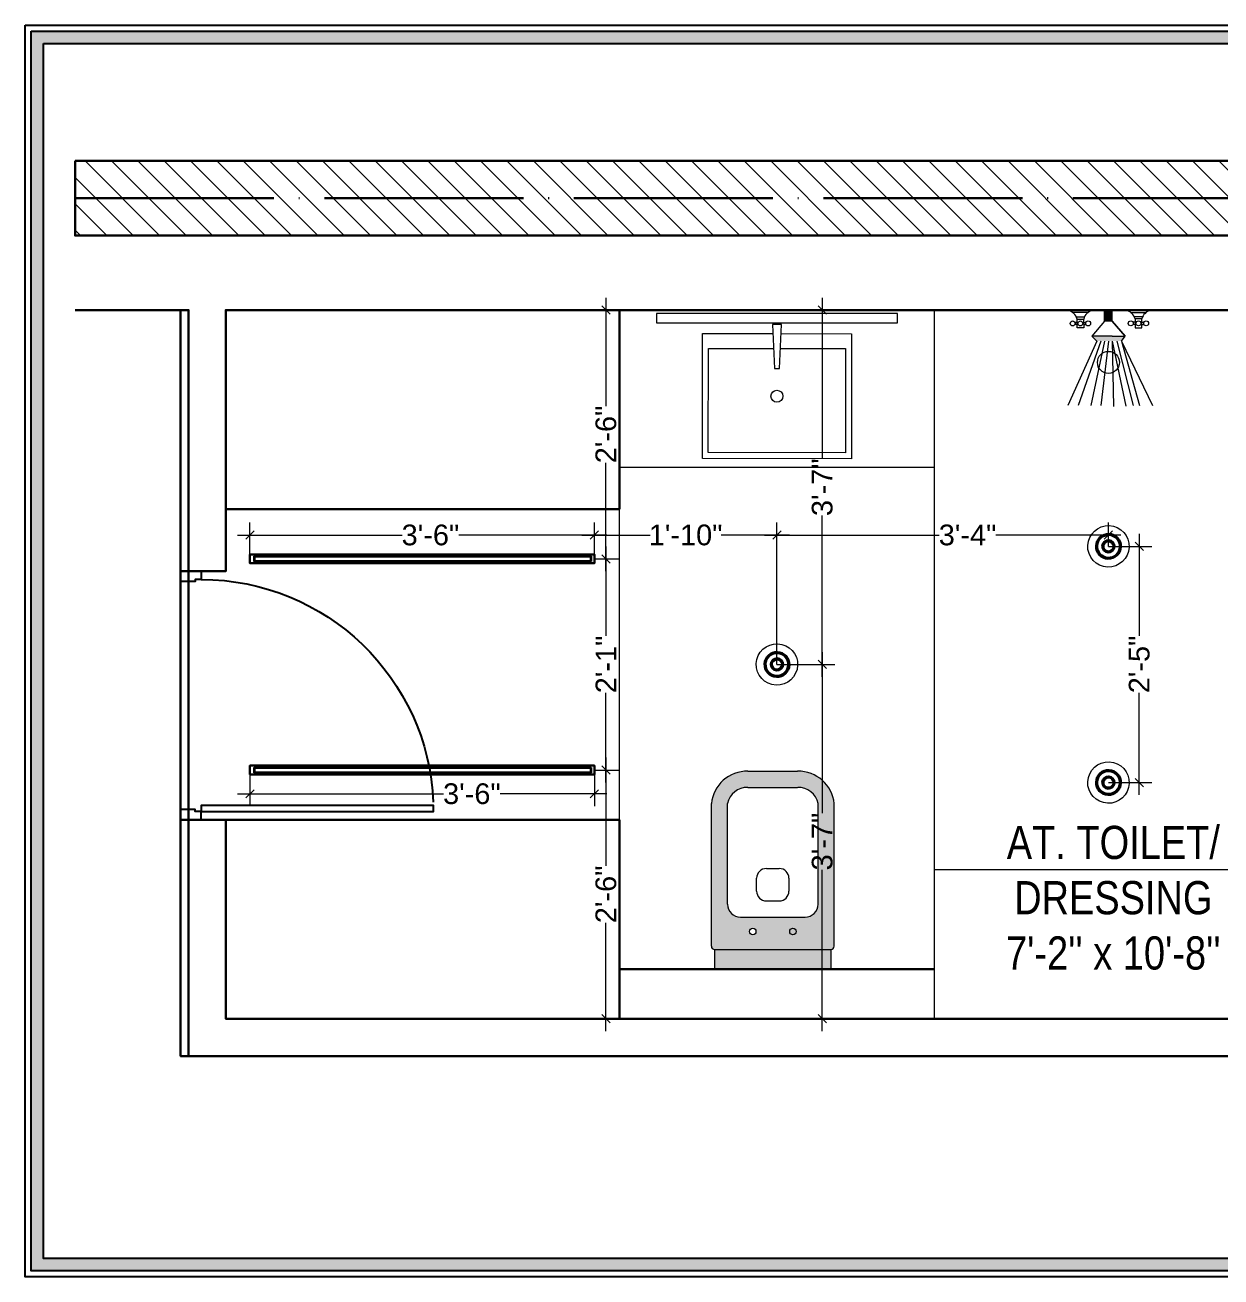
# Model space of a CAD drawing. Header units: millimetres. Extents: x 145796 to 148307, y -176303 to -174465.
# Drawn here: x 146808.1 to 146952.4, y -175130.7 to -174979.7 of the extents above; entities that cross this region are included whole.
import ezdxf

# ---------------------------------------------------------------- set-up
doc = ezdxf.new("R2010")
doc.units = ezdxf.units.MM
doc.header["$MEASUREMENT"] = 0
doc.header["$PDMODE"] = 2
doc.linetypes.add('ACAD_ISO04W100', pattern=[30, 24, -3, 0, -3])
doc.layers.get('Defpoints').update_dxf_attribs({"color": 220})
doc.layers.add('AR DOOR', color=40, linetype='Continuous')
doc.layers.add('AR ELE-5', color=134, linetype='Continuous')
for name, color, linetype, lineweight in [('dim05', 1, 'Continuous', 13), ('Electrical', 84, 'Continuous', 30), ('ELEVATION ( SPIRAL STAIR )', 250, 'Continuous', 9), ('FIRST FLOOR ( TEXT )', 7, 'Continuous', 9), ('FURNITURE', 32, 'Continuous', 9), ('GROUND FLOOR', 7, 'Continuous', 9), ('GROUND FLOOR  ( HATCH )', 251, 'Continuous', 9), ('GROUND FLOOR  ( PLINE )', 251, 'Continuous', 30), ('NAME PLATE', 7, 'Continuous', 25), ('SECOND FLOOR', 7, 'Continuous', 9), ('SECOND FLOOR  ( PLINE )', 251, 'Continuous', 30), ('SECOND FLOOR ( PLine )', 7, 'Continuous', 30), ('UTILITY', 48, 'Continuous', 9), ('wall', 7, 'Continuous', 30), ('X_PLOT', 1, 'Continuous', 9)]:
    doc.layers.add(name, color=color, linetype=linetype, lineweight=lineweight)
doc.styles.add('Aerial', font='arial.ttf')
doc.styles.add('KATHA', font='swissc.ttf')
doc.dimstyles.new('Cn_BT_9 ( BOLD )', dxfattribs={"dimtxt": 2.5, "dimasz": 1, "dimexe": 1.5, "dimexo": 0, "dimgap": 0.09, "dimtad": 0, "dimdec": 0, "dimzin": 3, "dimdsep": 46, "dimlunit": 4, "dimtxsty": 'Aerial', "dimblk": 'OBLIQUE', "dimcen": 0.09, "dimdle": 1.5, "dimclrd": 1, "dimclre": 1, "dimclrt": 5, "dimadec": 0, "dimazin": 0, "dimtfac": 0.75, "dimtdec": 0, "dimtofl": 0, "dimtmove": 0, "dimatfit": 3, "dimldrblk": 'OBLIQUE', "dimfxl": 0, "dimtolj": 1, "dimtzin": 0, "dimlwd": 15, "dimlwe": 15, "dimarcsym": 0})

# ---------------------------------------------------------------- blocks, each defined once
blk = doc.blocks.new('*U24')
for points in [[(-1160, 0), (-1120, 0), (-1120, 30), (-1110, 30), (-1110, 100), (-1160, 100)], [(40, 0), (0, 0), (0, 30), (-10, 30), (-10, 100), (40, 100)], [(0, 0), (0, -1120), (-30, -1120), (-30, 0)]]:
    blk.add_lwpolyline(points, close=True)
at = {"layer": 'AR ELE-5', "linetype": 'ByBlock', "ltscale": 15}
blk.add_arc((1.6, 0.7), 1121.6, 180.03474, 267.62699, dxfattribs=at)
blk = doc.blocks.new('A$C3EC62B37')
at = {"layer": 'FURNITURE', "lineweight": 30, "ltscale": 0.25, "true_color": 0xffffff}
h = blk.add_hatch(color=7, dxfattribs=at)
h.dxf.hatch_style = 1
h.paths.add_polyline_path([(-12.22, 0), (-12.22, 2.35), (-26.26, 2.35), (-26.26, 0)])
h.paths.add_polyline_path([(-26.26, 2.35), (-12.22, 2.35, 0.414214), (-11.83, 2.74), (-11.83, 19.96, 0.388639), (-16.24, 23.87), (-22.38, 23.87, 0.379499), (-26.65, 19.96), (-26.65, 2.74, 0.414214)])
h.paths.add_polyline_path([(-15.35, 6.26), (-23.13, 6.26, -0.414214), (-24.7, 7.83), (-24.7, 19.96, -0.349567), (-22.37, 21.91), (-16.24, 21.91, -0.364948), (-13.78, 19.96), (-13.78, 7.83, -0.414214)], flags=16)
h.paths.add_polyline_path([(-18.46, 8.22), (-20.02, 8.22, -0.414214), (-21.2, 9.39), (-21.2, 10.96, -0.414214), (-20.02, 12.13), (-18.46, 12.13, -0.414214), (-17.28, 10.96), (-17.28, 9.39, -0.414214)], flags=0)
h.paths.add_polyline_path([(-22.06, 4.53, -1), (-21.27, 4.53, -1)], flags=16)
at = {"layer": 'FURNITURE', "color": 0, "linetype": 'ByBlock', "lineweight": -2}
for p, q in [((-22.24, 23.87), (-16.24, 23.87)), ((-22.24, 21.91), (-16.24, 21.91)), ((-26.65, 2.74), (-26.65, 19.96)), ((-24.7, 7.83), (-24.7, 19.96)), ((-13.78, 7.83), (-13.78, 19.96)), ((-11.83, 2.74), (-11.83, 19.96)), ((-20.02, 12.13), (-18.46, 12.13)), ((-21.2, 9.39), (-21.2, 10.96)), ((-17.28, 9.39), (-17.28, 10.96)), ((-20.02, 8.22), (-18.46, 8.22)), ((-23.13, 6.26), (-15.35, 6.26)), ((-26.26, 2.35), (-12.22, 2.35)), ((-26.26, 2.35), (-26.26, 0)), ((-12.22, 2.35), (-12.22, 0)), ((-26.26, 0), (-12.22, 0)), ((-26.26, 0), (-12.22, 0))]:
    blk.add_line(p, q, dxfattribs=at)
for centre in [(-21.66, 4.53), (-16.81, 4.53)]:
    blk.add_circle(centre, 0.391, dxfattribs=at)
for centre, radius, start, end in [((-22.31, 19.5), 4.37, 89.0873, 174.0395), ((-16.17, 19.5), 4.37, 5.9605, 90.9127), ((-22.31, 19.48), 2.44, 88.437, 168.6348), ((-16.17, 19.48), 2.44, 11.3652, 91.563), ((-20.02, 10.96), 1.17, 90, 180), ((-18.46, 10.96), 1.17, 0, 90), ((-20.02, 9.39), 1.17, 180, 270), ((-18.46, 9.39), 1.17, 270, 0), ((-23.13, 7.83), 1.57, 180, 270), ((-15.35, 7.83), 1.57, 270, 0), ((-26.26, 2.74), 0.391, 180, 270), ((-12.22, 2.74), 0.391, 270, 0)]:
    blk.add_arc(centre, radius, start, end, dxfattribs=at)
blk = doc.blocks.new('A$C07311617')
at = {"layer": 'UTILITY'}
h = blk.add_hatch(color=7, dxfattribs=at)
h.paths.add_polyline_path([(-3.13, 2.02), (-3.13, 0), (-3.74, 0), (-3.74, 0.46), (-3.74, 1.42)])
h.paths.add_polyline_path([(-3.13, 0), (-3.13, -0.46), (-3.13, -2.02), (-3.74, -1.59), (-3.74, -0.46), (-3.74, 0)])
h = blk.add_hatch(color=7, dxfattribs=at)
h.paths.add_polyline_path([(0, 0.46), (0, 0), (-1.35, 0), (-1.35, 0.46)])
h.paths.add_polyline_path([(0, 0), (0, -0.46), (-1.35, -0.46), (-1.35, 0)])
at = {"layer": 'UTILITY', "color": 7}
for p, q in [((-3.74, 1.42), (-11.52, 4.9)), ((-3.74, 0.94), (-11.52, 3.66)), ((-1.74, 3.79), (-1.74, 4.05)), ((-1.47, 3.79), (-1.47, 4.05)), ((-0.8, 3.9), (-0.8, 2.88)), ((-0.27, 2.44), (-0.27, 4.33)), ((-3.74, 0.46), (-11.52, 2.15)), ((-3.13, 2.02), (-3.74, 1.42)), ((-3.13, -0.46), (-3.13, 2.02)), ((-1.35, 0.46), (-3.13, 2.02)), ((-1.74, 2.99), (-1.74, 2.72)), ((-1.47, 2.99), (-1.47, 2.72)), ((-3.74, 0), (-11.52, 0.93)), ((-3.13, 0.46), (-3.13, 1.42)), ((-1.35, -0.46), (-1.35, 0.46)), ((-1.35, 0.46), (0, 0.46)), ((0, -0.46), (0, 0.46)), ((-3.74, -0.46), (-11.62, -0.61)), ((-3.74, -0.46), (-11.57, -2.09)), ((-3.74, -1.03), (-11.52, -2.96)), ((-3.13, -0.46), (-3.13, -2.02)), ((-1.35, -0.46), (-3.13, -2.02)), ((-1.35, -0.46), (0, -0.46)), ((-3.74, -1.59), (-11.52, -5.3)), ((-3.74, -1.59), (-11.52, -3.73)), ((-3.74, -1.59), (-3.13, -2.02)), ((-1.74, -3.22), (-1.74, -2.95)), ((-1.47, -3.22), (-1.47, -2.95)), ((-0.27, -2.68), (-0.27, -4.56)), ((-1.74, -4.02), (-1.74, -4.29)), ((-1.47, -4.02), (-1.47, -4.29)), ((-0.8, -4.13), (-0.8, -3.11))]:
    blk.add_line(p, q, dxfattribs=at)
for points in [[(-1.07, 2.99), (-2.14, 2.99), (-2.14, 3.79), (-1.07, 3.79)], [(-1.07, -3.22), (-2.14, -3.22), (-2.14, -4.02), (-1.07, -4.02)]]:
    blk.add_lwpolyline(points, close=True, dxfattribs=at)
for points in [[(-1.35, 0.46), (-3.13, 2.02)], [(-3.13, -2.02), (-1.35, -0.46)]]:
    blk.add_lwpolyline(points, dxfattribs=at)
for centre, radius in [((-1.6, 4.32), 0.298), ((-1.6, 3.39), 0.298), ((-1.6, 2.45), 0.298), ((-6.31, 0), 1.33), ((-1.6, -2.69), 0.298), ((-1.6, -3.62), 0.298), ((-1.6, -4.55), 0.298)]:
    blk.add_circle(centre, radius, dxfattribs=at)
for centre, start, end in [((-1.47, 5.26), 285.2551, 344.7449), ((-1.47, 1.52), 15.2551, 74.7449), ((-1.47, -1.75), 285.2551, 344.7449), ((-1.47, -5.49), 15.2551, 74.7449)]:
    blk.add_arc(centre, 1.52, start, end, dxfattribs=at)
blk = doc.blocks.new('LAYOUT FILE')
at = {"layer": 'NAME PLATE', "true_color": 0xd39e00}
h = blk.add_hatch(color=42, dxfattribs=at)
h.paths.add_polyline_path([(3346889.83, -513806.18), (3346889.83, -514260.7), (3347535.56, -514260.7), (3347535.56, -513806.18)])
h.paths.add_polyline_path([(3346894.36, -513810.71), (3347531.03, -513810.71), (3347531.03, -514256.17), (3346894.36, -514256.17)], flags=16)
at = {"layer": 'NAME PLATE', "color": 42, "true_color": 0xd39e00}
for points in [[(3346887.56, -513803.91), (3347537.83, -513803.91), (3347537.83, -514262.96), (3346887.56, -514262.96)], [(3346889.83, -513806.18), (3347535.56, -513806.18), (3347535.56, -514260.7), (3346889.83, -514260.7)], [(3346894.36, -513810.71), (3347531.03, -513810.71), (3347531.03, -514256.17), (3346894.36, -514256.17)]]:
    blk.add_lwpolyline(points, close=True, dxfattribs=at)
blk = doc.blocks.new('_Oblique')
at = {"layer": 'wall', "color": 0, "lineweight": -2}
blk.add_line((-0.5, -0.5), (0.5, 0.5), dxfattribs=at)
blk = doc.blocks.new('*D133')
at = {"layer": 'Defpoints', "color": 0, "ltscale": 10, "transparency": 16777216}
for p in [(146835.26, -175070.11, 0.25), (146876.82, -175070.11, 0.25), (146876.82, -175072.45)]:
    blk.add_point(p, dxfattribs=at)
at = {"layer": 'FURNITURE', "color": 1, "lineweight": 15, "ltscale": 10, "transparency": 16777216}
for p, q in [((146835.26, -175070.11), (146835.26, -175073.95)), ((146876.82, -175070.11), (146876.82, -175073.95)), ((146833.76, -175072.45), (146858.63, -175072.45)), ((146878.32, -175072.45), (146865.45, -175072.45))]:
    blk.add_line(p, q, dxfattribs=at)
at = {"layer": 'FURNITURE', "color": 1, "lineweight": 15, "ltscale": 10, "transparency": 16777216, "rotation": 180}
blk.add_blockref('_Oblique', (146835.26, -175072.45), dxfattribs=at)
at = {"layer": 'FURNITURE', "color": 1, "lineweight": 15, "ltscale": 10, "transparency": 16777216}
blk.add_blockref('_Oblique', (146876.82, -175072.45), dxfattribs=at)
at = {"layer": 'FURNITURE', "color": 5, "ltscale": 10, "transparency": 16777216, "insert": (146862.04, -175072.45), "char_height": 2.5, "attachment_point": 5, "style": 'Aerial'}
blk.add_mtext('\\A1;3\'-6"', dxfattribs=at)
blk = doc.blocks.new('*D134')
at = {"layer": 'Defpoints', "color": 0, "ltscale": 10, "transparency": 16777216}
for p in [(146876.82, -175041.23), (146835.26, -175043.57, 0.25), (146876.82, -175043.57, 0.25)]:
    blk.add_point(p, dxfattribs=at)
at = {"layer": 'FURNITURE', "color": 1, "lineweight": 15, "ltscale": 10, "transparency": 16777216}
for p, q in [((146835.26, -175043.57), (146835.26, -175039.73)), ((146876.82, -175043.57), (146876.82, -175039.73)), ((146833.76, -175041.23), (146853.63, -175041.23)), ((146878.32, -175041.23), (146860.45, -175041.23))]:
    blk.add_line(p, q, dxfattribs=at)
at = {"layer": 'FURNITURE', "color": 1, "lineweight": 15, "ltscale": 10, "transparency": 16777216, "rotation": 180}
blk.add_blockref('_Oblique', (146835.26, -175041.23), dxfattribs=at)
at = {"layer": 'FURNITURE', "color": 1, "lineweight": 15, "ltscale": 10, "transparency": 16777216}
blk.add_blockref('_Oblique', (146876.82, -175041.23), dxfattribs=at)
at = {"layer": 'FURNITURE', "color": 5, "ltscale": 10, "transparency": 16777216, "insert": (146857.04, -175041.23), "char_height": 2.5, "attachment_point": 5, "style": 'Aerial'}
blk.add_mtext('\\A1;3\'-6"', dxfattribs=at)
blk = doc.blocks.new('*D135')
at = {"layer": 'Defpoints', "color": 0, "ltscale": 10, "transparency": 16777216}
for p in [(146876.82, -175014.09), (146878.22, -175014.09), (146876.82, -175044.1)]:
    blk.add_point(p, dxfattribs=at)
at = {"layer": 'FURNITURE', "color": 1, "lineweight": 15, "ltscale": 10, "transparency": 16777216}
for p, q in [((146878.22, -175012.59), (146878.22, -175025.66)), ((146876.82, -175014.09), (146879.72, -175014.09)), ((146878.22, -175045.6), (146878.22, -175032.53)), ((146876.82, -175044.1), (146879.72, -175044.1))]:
    blk.add_line(p, q, dxfattribs=at)
for p, rotation in [((146878.22, -175014.09), 90), ((146878.22, -175044.1), 270)]:
    blk.add_blockref('_Oblique', p, dxfattribs=dict(at, rotation=rotation))
at = {"layer": 'FURNITURE', "color": 5, "ltscale": 10, "transparency": 16777216, "insert": (146878.22, -175029.09), "char_height": 2.5, "attachment_point": 5, "rotation": 90, "style": 'Aerial'}
blk.add_mtext('\\A1;2\'-6"', dxfattribs=at)
blk = doc.blocks.new('*D136')
at = {"layer": 'Defpoints', "color": 0, "ltscale": 10, "transparency": 16777216}
for p in [(146876.82, -175044.1), (146876.82, -175069.58), (146878.22, -175069.58)]:
    blk.add_point(p, dxfattribs=at)
at = {"layer": 'FURNITURE', "color": 1, "lineweight": 15, "ltscale": 10, "transparency": 16777216}
for p, q in [((146878.22, -175042.6), (146878.22, -175053.4)), ((146876.82, -175044.1), (146879.72, -175044.1)), ((146878.22, -175071.08), (146878.22, -175060.27)), ((146876.82, -175069.58), (146879.72, -175069.58))]:
    blk.add_line(p, q, dxfattribs=at)
for p, rotation in [((146878.22, -175044.1), 90), ((146878.22, -175069.58), 270)]:
    blk.add_blockref('_Oblique', p, dxfattribs=dict(at, rotation=rotation))
at = {"layer": 'FURNITURE', "color": 5, "ltscale": 10, "transparency": 16777216, "insert": (146878.22, -175056.84), "char_height": 2.5, "attachment_point": 5, "rotation": 90, "style": 'Aerial'}
blk.add_mtext('\\A1;2\'-1"', dxfattribs=at)
blk = doc.blocks.new('*D137')
at = {"layer": 'Defpoints', "color": 0, "ltscale": 10, "transparency": 16777216}
for p in [(146876.82, -175069.58), (146878.22, -175099.59), (146879.85, -175099.59)]:
    blk.add_point(p, dxfattribs=at)
at = {"layer": 'FURNITURE', "color": 1, "lineweight": 15, "ltscale": 10, "transparency": 16777216}
for p, q in [((146878.22, -175068.08), (146878.22, -175081.15)), ((146876.82, -175069.58), (146879.72, -175069.58)), ((146878.22, -175101.09), (146878.22, -175088.02)), ((146879.85, -175099.59), (146876.72, -175099.59))]:
    blk.add_line(p, q, dxfattribs=at)
for p, rotation in [((146878.22, -175069.58), 90), ((146878.22, -175099.59), 270)]:
    blk.add_blockref('_Oblique', p, dxfattribs=dict(at, rotation=rotation))
at = {"layer": 'FURNITURE', "color": 5, "ltscale": 10, "transparency": 16777216, "insert": (146878.22, -175084.58), "char_height": 2.5, "attachment_point": 5, "rotation": 90, "style": 'Aerial'}
blk.add_mtext('\\A1;2\'-6"', dxfattribs=at)
blk = doc.blocks.new('e')
at = {"layer": 'Electrical', "color": 5, "lineweight": 5, "ltscale": 8}
blk.add_ellipse((3359159.59, -519086.24), major_axis=(1.69, -1.84), ratio=1, start_param=-0.785398, end_param=5.497787, dxfattribs=at)
at = {"layer": 'Electrical', "color": 5, "ltscale": 8}
for major_axis, start_param, end_param in [((1.02, -1.1), -0.785398, 5.497787), ((-1.01, -0.93), 0.785398, 7.068583), ((-0.544, -0.501), 0.785398, 7.068583), ((-0.453, -0.417), 0.785398, 7.068583)]:
    blk.add_ellipse((3359159.59, -519086.24), major_axis=major_axis, ratio=1, start_param=start_param, end_param=end_param, dxfattribs=at)
blk = doc.blocks.new('*D129')
at = {"layer": 'Defpoints', "color": 0, "ltscale": 10, "transparency": 16777216}
for p in [(146898.85, -175041.23), (146876.82, -175043.57), (146898.85, -175056.84)]:
    blk.add_point(p, dxfattribs=at)
at = {"layer": 'FURNITURE', "color": 1, "lineweight": 15, "ltscale": 10, "transparency": 16777216}
for p, q in [((146876.82, -175043.57), (146876.82, -175039.73)), ((146898.85, -175056.84), (146898.85, -175039.73)), ((146875.32, -175041.23), (146883.57, -175041.23)), ((146900.35, -175041.23), (146892.1, -175041.23))]:
    blk.add_line(p, q, dxfattribs=at)
at = {"layer": 'FURNITURE', "color": 1, "lineweight": 15, "ltscale": 10, "transparency": 16777216, "rotation": 180}
blk.add_blockref('_Oblique', (146876.82, -175041.23), dxfattribs=at)
at = {"layer": 'FURNITURE', "color": 1, "lineweight": 15, "ltscale": 10, "transparency": 16777216}
blk.add_blockref('_Oblique', (146898.85, -175041.23), dxfattribs=at)
at = {"layer": 'FURNITURE', "color": 5, "ltscale": 10, "transparency": 16777216, "insert": (146887.83, -175041.23), "char_height": 2.5, "attachment_point": 5, "style": 'Aerial'}
blk.add_mtext('\\A1;1\'-10"', dxfattribs=at)
blk = doc.blocks.new('*D130')
at = {"layer": 'Defpoints', "color": 0, "ltscale": 10, "transparency": 16777216}
for p in [(146938.85, -175041.23), (146938.85, -175042.59), (146898.85, -175056.84)]:
    blk.add_point(p, dxfattribs=at)
at = {"layer": 'FURNITURE', "color": 1, "lineweight": 15, "ltscale": 10, "transparency": 16777216}
for p, q in [((146898.85, -175056.84), (146898.85, -175039.73)), ((146938.85, -175042.59), (146938.85, -175039.73)), ((146897.35, -175041.23), (146918.44, -175041.23)), ((146940.35, -175041.23), (146925.26, -175041.23))]:
    blk.add_line(p, q, dxfattribs=at)
at = {"layer": 'FURNITURE', "color": 1, "lineweight": 15, "ltscale": 10, "transparency": 16777216, "rotation": 180}
blk.add_blockref('_Oblique', (146898.85, -175041.23), dxfattribs=at)
at = {"layer": 'FURNITURE', "color": 1, "lineweight": 15, "ltscale": 10, "transparency": 16777216}
blk.add_blockref('_Oblique', (146938.85, -175041.23), dxfattribs=at)
at = {"layer": 'FURNITURE', "color": 5, "ltscale": 10, "transparency": 16777216, "insert": (146921.85, -175041.23), "char_height": 2.5, "attachment_point": 5, "style": 'Aerial'}
blk.add_mtext('\\A1;3\'-4"', dxfattribs=at)
blk = doc.blocks.new('*D131')
at = {"layer": 'Defpoints', "color": 0, "ltscale": 10, "transparency": 16777216}
for p in [(146898.85, -175014.09), (146904.32, -175014.09), (146898.85, -175056.84)]:
    blk.add_point(p, dxfattribs=at)
at = {"layer": 'FURNITURE', "color": 1, "lineweight": 15, "ltscale": 10, "transparency": 16777216}
for p, q in [((146904.32, -175012.59), (146904.32, -175032.05)), ((146898.85, -175014.09), (146905.82, -175014.09)), ((146904.32, -175058.34), (146904.32, -175038.87)), ((146898.85, -175056.84), (146905.82, -175056.84))]:
    blk.add_line(p, q, dxfattribs=at)
for p, rotation in [((146904.32, -175014.09), 90), ((146904.32, -175056.84), 270)]:
    blk.add_blockref('_Oblique', p, dxfattribs=dict(at, rotation=rotation))
at = {"layer": 'FURNITURE', "color": 5, "ltscale": 10, "transparency": 16777216, "insert": (146904.32, -175035.46), "char_height": 2.5, "attachment_point": 5, "rotation": 90, "style": 'Aerial'}
blk.add_mtext('\\A1;3\'-7"', dxfattribs=at)
blk = doc.blocks.new('*D132')
at = {"layer": 'Defpoints', "color": 0, "ltscale": 10, "transparency": 16777216}
for p in [(146898.85, -175056.84), (146898.85, -175099.59), (146904.32, -175099.59)]:
    blk.add_point(p, dxfattribs=at)
at = {"layer": 'FURNITURE', "color": 1, "lineweight": 15, "ltscale": 10, "transparency": 16777216}
for p, q in [((146904.32, -175055.34), (146904.32, -175074.8)), ((146898.85, -175056.84), (146905.82, -175056.84)), ((146904.32, -175101.09), (146904.32, -175081.62)), ((146898.85, -175099.59), (146905.82, -175099.59))]:
    blk.add_line(p, q, dxfattribs=at)
for p, rotation in [((146904.32, -175056.84), 90), ((146904.32, -175099.59), 270)]:
    blk.add_blockref('_Oblique', p, dxfattribs=dict(at, rotation=rotation))
at = {"layer": 'FURNITURE', "color": 5, "ltscale": 10, "transparency": 16777216, "insert": (146904.32, -175078.21), "char_height": 2.5, "attachment_point": 5, "rotation": 90, "style": 'Aerial'}
blk.add_mtext('\\A1;3\'-7"', dxfattribs=at)
blk = doc.blocks.new('*D138')
at = {"layer": 'Defpoints', "color": 0, "ltscale": 10, "transparency": 16777216}
for p in [(146938.85, -175042.59), (146938.85, -175071.09), (146942.57, -175071.09)]:
    blk.add_point(p, dxfattribs=at)
at = {"layer": 'FURNITURE', "color": 1, "lineweight": 15, "ltscale": 10, "transparency": 16777216}
for p, q in [((146942.57, -175041.09), (146942.57, -175053.4)), ((146938.85, -175042.59), (146944.07, -175042.59)), ((146942.57, -175072.59), (146942.57, -175060.27)), ((146938.85, -175071.09), (146944.07, -175071.09))]:
    blk.add_line(p, q, dxfattribs=at)
for p, rotation in [((146942.57, -175042.59), 90), ((146942.57, -175071.09), 270)]:
    blk.add_blockref('_Oblique', p, dxfattribs=dict(at, rotation=rotation))
at = {"layer": 'FURNITURE', "color": 5, "ltscale": 10, "transparency": 16777216, "insert": (146942.57, -175056.84), "char_height": 2.5, "attachment_point": 5, "rotation": 90, "style": 'Aerial'}
blk.add_mtext('\\A1;2\'-5"', dxfattribs=at)

msp = doc.modelspace()

# ---------------------------------------------------------------- hatches: boundary and pattern name
at = {"layer": 'GROUND FLOOR  ( HATCH )'}
h = msp.add_hatch(dxfattribs=at)
h.set_pattern_fill('ANSI31', color=6, scale=18, angle=90, style=0)
h.set_pattern_definition([(135, (-15636.8255, -291536.774), (-1.590990258, -1.590990258), [])])
h.paths.add_polyline_path([(146814.16, -174996.09), (146814.16, -175005.09), (146982.35, -175005.09), (146982.35, -174996.09)])

# ---------------------------------------------------------------- linework, layer by layer
at = {"layer": 'Electrical', "color": 7, "lineweight": 30, "elevation": -0.25}
for points in [[(146835.26, -175043.57), (146876.82, -175043.57), (146876.82, -175044.63), (146835.26, -175044.63)], [(146835.26, -175070.11), (146876.82, -175070.11), (146876.82, -175069.05), (146835.26, -175069.05)]]:
    msp.add_lwpolyline(points, close=True, dxfattribs=at)
at = {"layer": 'Electrical', "color": 175, "lineweight": 30, "ltscale": 8, "true_color": 0x4554a5, "elevation": -0.25}
for points in [[(146876.42, -175044.4), (146876.42, -175043.78), (146835.78, -175043.78), (146835.78, -175044.4)], [(146876.4, -175044.38), (146876.4, -175043.8), (146835.8, -175043.8), (146835.8, -175044.38)], [(146876.42, -175069.28), (146876.42, -175069.9), (146835.78, -175069.9), (146835.78, -175069.28)], [(146876.4, -175069.3), (146876.4, -175069.88), (146835.8, -175069.88), (146835.8, -175069.3)]]:
    msp.add_lwpolyline(points, close=True, dxfattribs=at)
at = {"layer": 'ELEVATION ( SPIRAL STAIR )', "color": 5, "elevation": -0.25}
msp.add_lwpolyline([(146913.41, -175015.64), (146913.41, -175014.48), (146884.31, -175014.48), (146884.31, -175015.64)], close=True, dxfattribs=at)
at = {"layer": 'FURNITURE'}
msp.add_line((146917.85, -175033.09, -0.25), (146879.85, -175033.09, -0.25), dxfattribs=at)
at = {"layer": 'FURNITURE', "lineweight": 30}
for p, q in [((146827.85, -175045.59, -0.25), (146826.89, -175045.59, -0.25)), ((146827.85, -175075.59, -0.25), (146826.89, -175075.59, -0.25))]:
    msp.add_line(p, q, dxfattribs=at)
at = {"layer": 'FURNITURE', "color": 9, "lineweight": 30, "true_color": 0xc7c8ca, "elevation": -0.25}
for points in [[(146827.85, -175104.09), (146827.85, -175014.09), (146826.89, -175014.09), (146826.89, -175104.09)], [(146832.35, -175038.09), (146832.35, -175014.09), (146879.85, -175014.09), (146879.85, -175038.09)]]:
    msp.add_lwpolyline(points, close=True, dxfattribs=at)
at = {"layer": 'FURNITURE', "elevation": -0.25}
for points in [[(146898.57, -175021.13), (146899.14, -175021.13), (146899.4, -175015.83), (146898.32, -175015.83)], [(146917.85, -175099.59), (146917.85, -175081.59), (146959.85, -175081.59), (146959.85, -175099.59)]]:
    msp.add_lwpolyline(points, close=True, dxfattribs=at)
for points in [[(146899.35, -175016.91), (146907.86, -175016.93), (146907.85, -175032.02), (146889.85, -175032), (146889.86, -175016.91), (146898.37, -175016.91)], [(146899.26, -175018.71), (146907.14, -175018.73), (146907.13, -175031.3), (146890.57, -175031.28), (146890.58, -175018.71), (146898.46, -175018.71)]]:
    msp.add_lwpolyline(points, dxfattribs=at)
at = {"layer": 'FURNITURE', "color": 9, "lineweight": 30, "true_color": 0xc7c8ca, "elevation": -0.25}
msp.add_lwpolyline([(146832.35, -175099.59), (146879.85, -175099.59), (146879.85, -175075.59), (146832.35, -175075.59), (146832.35, -175099.59)], dxfattribs=at)
at = {"layer": 'FURNITURE'}
msp.add_circle((146898.85, -175024.47, -0.25), 0.72, dxfattribs=at)
at = {"layer": 'GROUND FLOOR'}
for p, q in [((146814.16, -174996.09, -0.25), (146982.35, -174996.09, -0.25)), ((146814.16, -175005.09, -0.25), (146982.35, -175005.09, -0.25)), ((146879.85, -175099.59, -0.25), (146879.85, -175014.09, -0.25)), ((146917.85, -175099.59, -0.25), (146917.85, -175014.09, -0.25))]:
    msp.add_line(p, q, dxfattribs=at)
at = {"layer": 'GROUND FLOOR', "color": 1, "linetype": 'ACAD_ISO04W100'}
msp.add_line((146814.16, -175000.59, -0.25), (146982.35, -175000.59, -0.25), dxfattribs=at)
at = {"layer": 'GROUND FLOOR', "color": 6, "lineweight": 30, "elevation": -0.25}
msp.add_lwpolyline([(146814.16, -174996.09), (146814.16, -175005.09), (146982.35, -175005.09), (146982.35, -174996.09)], close=True, dxfattribs=at)
at = {"layer": 'GROUND FLOOR  ( PLINE )', "elevation": -0.25}
msp.add_lwpolyline([(146879.85, -175093.59), (146917.85, -175093.59)], dxfattribs=at)
at = {"layer": 'SECOND FLOOR'}
for p, q in [((146827.85, -175045.59, -0.25), (146827.85, -175014.09, -0.25)), ((146832.35, -175014.09, -0.25), (146959.85, -175014.09, -0.25)), ((146827.85, -175045.59, -0.25), (146832.35, -175045.59, -0.25)), ((146827.85, -175104.09, -0.25), (146827.85, -175075.59, -0.25)), ((146827.85, -175075.59, -0.25), (146832.35, -175075.59, -0.25)), ((146832.35, -175099.59, -0.25), (146982.35, -175099.59, -0.25)), ((146832.35, -175104.09, -0.25), (146827.85, -175104.09, -0.25)), ((146832.35, -175104.09, -0.25), (146832.35, -175104.09, -0.25))]:
    msp.add_line(p, q, dxfattribs=at)
at = {"layer": 'SECOND FLOOR  ( PLINE )', "elevation": -0.25}
msp.add_lwpolyline([(146814.16, -175014.09), (146827.85, -175014.09), (146827.85, -175045.59), (146832.35, -175045.59), (146832.35, -175014.09), (146959.85, -175014.09), (146959.85, -175047.09), (146964.35, -175047.09), (146964.35, -175014.09), (146982.35, -175014.09), (146982.35, -175005.09), (146814.16, -175005.09)], dxfattribs=at)
at = {"layer": 'SECOND FLOOR ( PLine )', "elevation": -0.25}
msp.add_lwpolyline([(146982.35, -175104.09), (146982.35, -175104.09), (146982.35, -175099.59), (146964.35, -175099.59), (146964.35, -175071.09), (146959.85, -175071.09), (146959.85, -175099.59), (146832.35, -175099.59), (146832.35, -175075.59), (146827.85, -175075.59), (146827.85, -175104.09), (146832.35, -175104.09), (146832.35, -175104.09), (146982.35, -175104.09)], dxfattribs=at)
at = {"layer": 'X_PLOT', "linetype": 'ACAD_ISO04W100', "lineweight": 30}
msp.add_line((146814.16, -175000.59, -0.25), (146982.35, -175000.59, -0.25), dxfattribs=at)

# ---------------------------------------------------------------- block references
at = {"layer": 'AR DOOR', "linetype": 'ByBlock', "lineweight": -2, "extrusion": (0, 0, -1), "xscale": 0.02500000000004618, "yscale": 0.02500000000004618, "zscale": -0.02500000000004618, "rotation": 270}
msp.add_blockref('*U24', (-146829.39, -175074.59, 0.25), dxfattribs=at)
at = {"layer": 'dim05'}
for p in [(-3212220.74, 344043.65, -0.25), (-3212260.74, 344029.4, -0.25), (-3212220.74, 344015.15, -0.25)]:
    msp.add_blockref('e', p, dxfattribs=at)
at = {"layer": 'FURNITURE', "lineweight": 18, "rotation": 90.03312803684925}
msp.add_blockref('A$C07311617', (146938.85, -175014.09, -0.25), dxfattribs=at)
at = {"layer": 'FURNITURE'}
msp.add_blockref('A$C3EC62B37', (146917.59, -175093.59, -0.25), dxfattribs=at)
at = {"layer": 'NAME PLATE', "lineweight": 0, "xscale": 0.3290531841457465, "yscale": 0.3290531841457465, "zscale": 0.3290531841457465}
msp.add_blockref('LAYOUT FILE', (-954495.89, -5910.88, 0.13), dxfattribs=at)

# ---------------------------------------------------------------- texts
at = {"layer": 'FIRST FLOOR ( TEXT )', "insert": (146939.44, -175085.01, -0.25), "char_height": 4, "attachment_point": 5, "style": 'KATHA'}
msp.add_mtext("AT. TOILET/\\PDRESSING\\P7'-2'' x 10'-8''", dxfattribs=at)

# ---------------------------------------------------------------- dimensions: what is measured, and where the dimension line sits
at = {"layer": 'FURNITURE', "ltscale": 10}
for base, p1, p2, picture, middle in [((146878.22, -175014.09, -0.25), (146876.82, -175044.1, -0.25), (146876.82, -175014.09, -0.25), '*D135', (146878.22, -175029.09, -0.25)), ((146904.32, -175014.09, -0.25), (146898.85, -175056.84, -0.25), (146898.85, -175014.09, -0.25), '*D131', (146904.32, -175035.46, -0.25)), ((146942.57315944, -175071.08796559, -0.25126921), (146938.84884278, -175042.58796559, -0.25126921), (146938.84884278, -175071.08796559, -0.25126921), '*D138', (146942.57315944, -175056.83796559, -0.25126921)), ((146904.32, -175099.59, -0.25), (146898.85, -175056.84, -0.25), (146898.85, -175099.59, -0.25), '*D132', (146904.32, -175078.21, -0.25))]:
    dim = msp.add_linear_dim(base=base, p1=p1, p2=p2, angle=90, dimstyle='Cn_BT_9 ( BOLD )', dxfattribs=at)
    dim.commit()
    dim.dimension.update_dxf_attribs({"geometry": picture, "text_midpoint": middle})
for base, p1, p2, picture, middle in [((146876.82, -175041.23, -0.5), (146835.26, -175043.57, -0.25), (146876.82, -175043.57, -0.25), '*D134', (146857.04, -175041.23, -0.5)), ((146876.82, -175072.45, -0.5), (146835.26, -175070.11, -0.25), (146876.82, -175070.11, -0.25), '*D133', (146862.04, -175072.45, -0.5))]:
    dim = msp.add_linear_dim(base=base, p1=p1, p2=p2, dimstyle='Cn_BT_9 ( BOLD )', dxfattribs=at)
    dim.commit()
    dim.dimension.update_dxf_attribs({"geometry": picture, "text_midpoint": middle, "dimtype": 160})
dim = msp.add_linear_dim(base=(146898.85, -175041.23, -0.25), p1=(146876.82, -175043.57, -0.25), p2=(146898.85, -175056.84, -0.25), dimstyle='Cn_BT_9 ( BOLD )', override={"dimtmove": 1}, dxfattribs=at)
dim.commit()
dim.dimension.update_dxf_attribs({"geometry": '*D129', "text_midpoint": (146887.83, -175041.23, -0.25)})
dim = msp.add_linear_dim(base=(146938.85, -175041.23, -0.25), p1=(146898.85, -175056.84, -0.25), p2=(146938.85, -175042.59, -0.25), dimstyle='Cn_BT_9 ( BOLD )', override={"dimtmove": 1}, dxfattribs=at)
dim.commit()
dim.dimension.update_dxf_attribs({"geometry": '*D130', "text_midpoint": (146921.85, -175041.23, -0.25), "dimtype": 160})
for base, p1, p2, picture, middle in [((146878.22, -175069.58, -0.25), (146876.82, -175044.1, -0.25), (146876.82, -175069.58, -0.25), '*D136', (146878.22, -175056.84, -0.25)), ((146878.22, -175099.59, -0.25), (146876.82, -175069.58, -0.25), (146879.85, -175099.59, -0.25), '*D137', (146878.22, -175084.58, -0.25))]:
    dim = msp.add_linear_dim(base=base, p1=p1, p2=p2, angle=90, dimstyle='Cn_BT_9 ( BOLD )', override={"dimtmove": 1}, dxfattribs=at)
    dim.commit()
    dim.dimension.update_dxf_attribs({"geometry": picture, "text_midpoint": middle})

doc.saveas('drawing.dxf')
